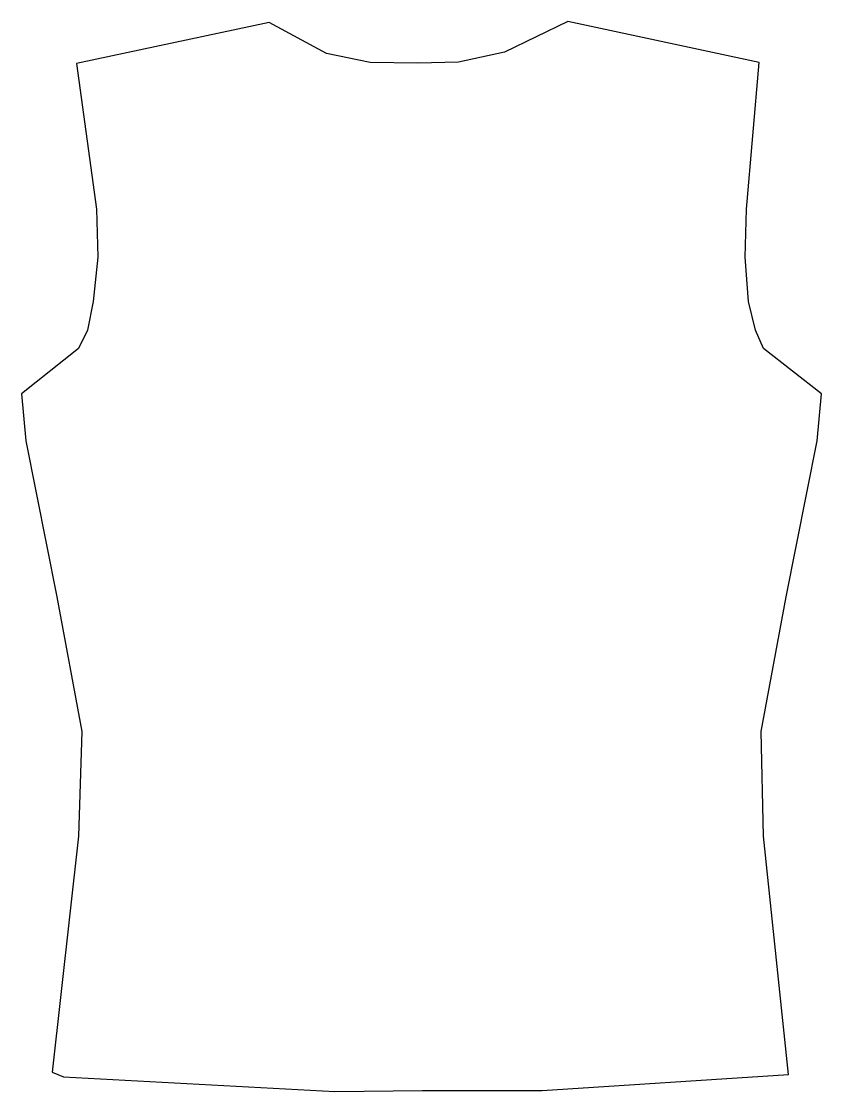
# Model space of a CAD drawing. Header units: metres. Extents: x 10.5 to 55.7, y -78.3 to -17.8.
import ezdxf

# ---------------------------------------------------------------- set-up
doc = ezdxf.new("R2010")
doc.units = ezdxf.units.M

msp = doc.modelspace()

# ---------------------------------------------------------------- linework, layer by layer
msp.add_lwpolyline([(13.573, -20.137), (14.71, -28.387), (14.774, -31.097), (14.516, -33.613), (14.194, -35.226), (13.677, -36.258), (10.452, -38.839), (10.71, -41.484), (12.452, -50.323), (13.871, -57.935), (13.677, -63.871), (12.194, -77.226), (12.839, -77.484), (28.194, -78.323), (33.161, -78.258), (39.935, -78.258), (53.871, -77.355), (52.452, -63.871), (52.323, -57.935), (53.742, -50.323), (55.484, -41.484), (55.742, -38.839), (52.452, -36.258), (52, -35.226), (51.613, -33.613), (51.419, -31.097), (51.484, -28.387), (52.215, -20.073), (41.376, -17.751), (41.376, -17.751), (37.803, -19.496), (35.186, -20.049), (32.889, -20.114), (30.189, -20.075), (27.722, -19.573), (27.722, -19.573), (24.477, -17.814)], close=True)

doc.saveas('drawing.dxf')
